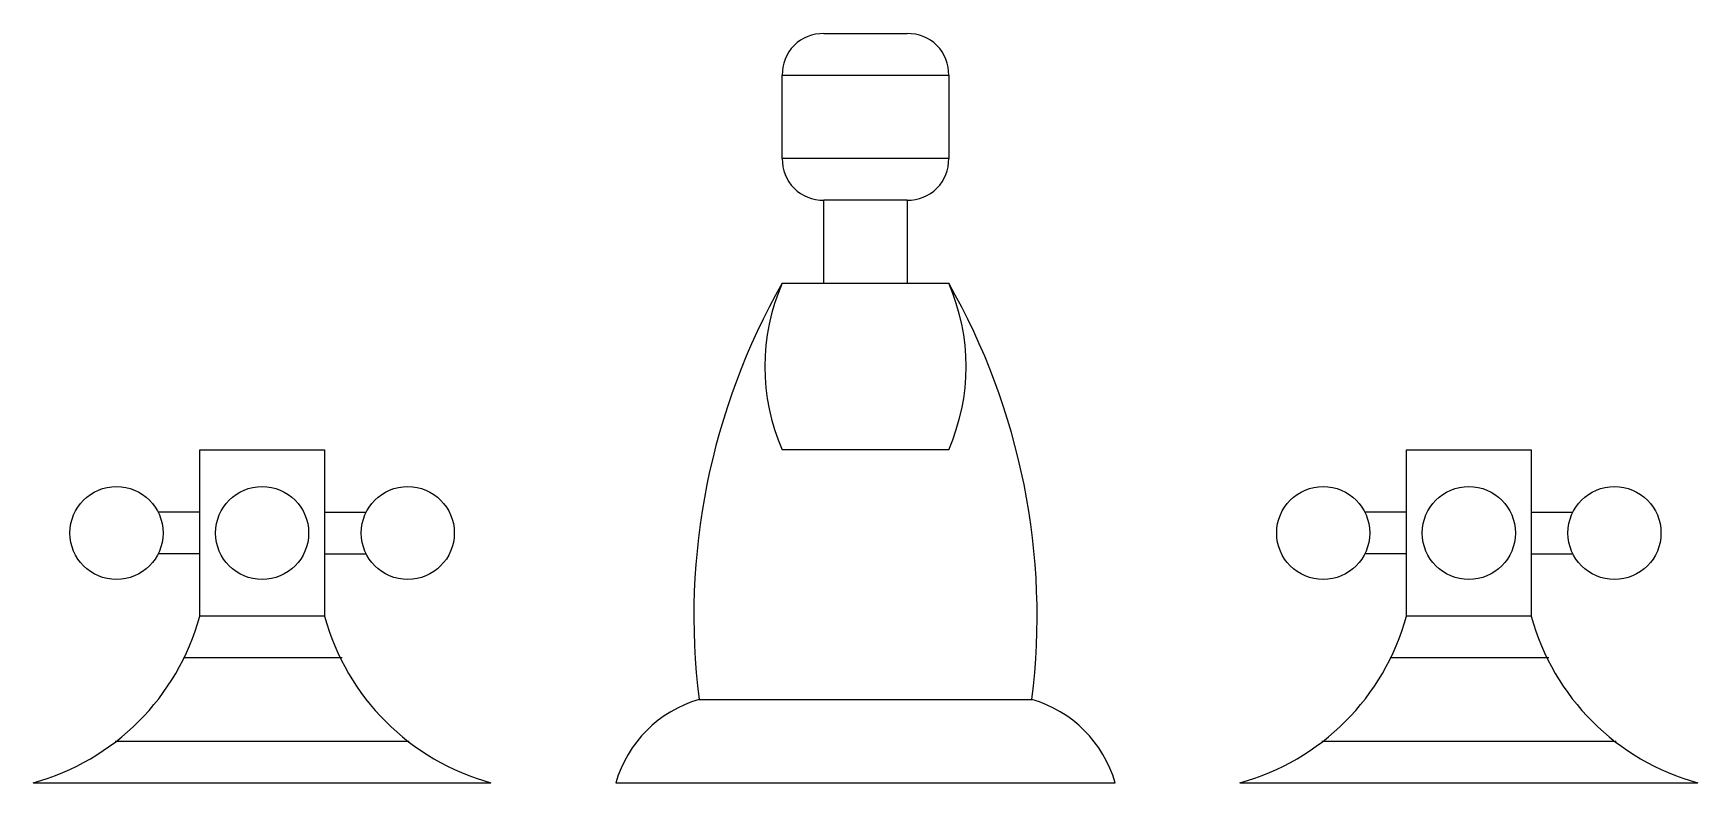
# Model space of a CAD drawing. Header units: metres. Extents: x 3586 to 7307, y 3108 to 6437.
# Drawn here: x 4050.903 to 4054.317, y 3270.155 to 3271.692 of the extents above; entities that cross this region are included whole.
import ezdxf

# ---------------------------------------------------------------- set-up
doc = ezdxf.new("R2010")
doc.units = ezdxf.units.M
doc.styles.add('ATTR', font='romans.shx', dxfattribs={"width": 0.8, "height": 0.7})

# ---------------------------------------------------------------- blocks, each defined once
blk = doc.blocks.new('LAVFCTSF')
for p, q in [((-0.5, 4.25), (0.5, 4.25)), ((0.5, 3.75), (-0.5, 3.75)), ((-0.25, 3), (-0.25, 3.5)), ((0.25, 3.5), (0.25, 3)), ((-0.5, 3), (0.5, 3)), ((0.5, 2), (-0.5, 2)), ((-4, 1.625), (-4.25, 1.625)), ((-3.25, 1.625), (-3, 1.625)), ((3.25, 1.625), (3, 1.625)), ((4, 1.625), (4.25, 1.625)), ((-4, 1.375), (-4.25, 1.375)), ((-3.25, 1.375), (-3, 1.375)), ((3.25, 1.375), (3, 1.375)), ((4, 1.375), (4.25, 1.375)), ((-3.1442, 0.75), (-4.0979, 0.75)), ((4.1058, 0.75), (3.1521, 0.75)), ((-1, 0.5), (1, 0.5)), ((-4.5087, 0.25), (-2.7408, 0.25)), ((2.7413, 0.25), (4.5092, 0.25)), ((-5, 0), (-2.25, 0)), ((-1.5, 0), (1.5, 0)), ((2.25, 0), (5, 0))]:
    blk.add_line(p, q)
for points in [[(-0.25, 4.5), (0.25, 4.5)], [(-0.5, 3.75), (-0.5, 4.25)], [(0.5, 4.25), (0.5, 3.75)], [(0.25, 3.5), (-0.25, 3.5)]]:
    blk.add_lwpolyline(points)
for points in [[(-4, 1), (-4, 2), (-3.25, 2), (-3.25, 1)], [(3.25, 1), (3.25, 2), (4, 2), (4, 1)]]:
    blk.add_lwpolyline(points, close=True)
for centre in [(-4.5, 1.5), (-3.625, 1.5), (-2.75, 1.5), (2.75, 1.5), (3.625, 1.5), (4.5, 1.5)]:
    blk.add_circle(centre, 0.2795)
for centre, radius, start, end in [((-0.2575, 4.2575), 0.2426, 88.22243, 181.7776), ((0.2575, 4.2575), 0.2426, 358.2224, 91.77757), ((-0.2575, 3.7425), 0.2426, 178.2224, 271.7776), ((0.2575, 3.7425), 0.2426, 268.2224, 1.77757), ((3, 1), 4.0311, 150.2551, 187.125), ((0.6413, 2.5), 1.246, 156.3417, 203.6583), ((-0.6413, 2.5), 1.246, 336.3417, 23.65835), ((-3, 1), 4.0311, 352.875, 29.74488), ((-5.375, 1.375), 1.4252, 285.2551, 344.7449), ((-1.875, 1.375), 1.4252, 195.2551, 254.7449), ((1.875, 1.375), 1.4252, 285.2551, 344.7449), ((5.375, 1.375), 1.4252, 195.2551, 254.7449), ((-0.7962, -0.2038), 0.7327, 106.1502, 163.8498), ((0.7962, -0.2038), 0.7327, 16.1502, 73.84979)]:
    blk.add_arc(centre, radius, start, end)
at = {"style": 'ATTR', "width": 0.8, "flags": 9}
blk.add_attdef('ESTCODE', (0, 0), '', height=0.7, dxfattribs=at)

msp = doc.modelspace()

# ---------------------------------------------------------------- block references
at = {"color": 4, "xscale": 0.3413557530613431, "yscale": 0.3413557530613431, "zscale": 0.3413557530613431}
msp.add_blockref('LAVFCTSF', (4052.6102, 3270.1553), dxfattribs=at)

doc.saveas('drawing.dxf')
